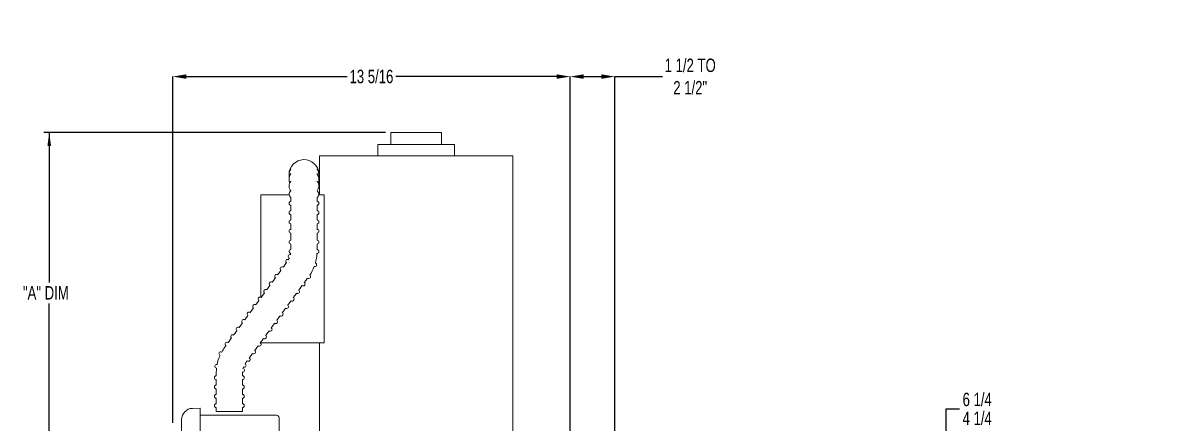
# Model space of a CAD drawing. Header units: inches. Extents: x 2.8 to 22.1, y 6.9 to 20.8.
# Drawn here: x 9.36 to 22.14, y 16.33 to 20.8 of the extents above; entities that cross this region are included whole.
import ezdxf

# ---------------------------------------------------------------- set-up
doc = ezdxf.new("R2010")
doc.units = ezdxf.units.IN
doc.header["$MEASUREMENT"] = 0
doc.header["$PDSIZE"] = -1
doc.layers.add('DIM', color=1, linetype='Continuous')
doc.styles.add('SLDTEXTSTYLE0', font='ARIAL.TTF', dxfattribs={"width": 0.7})
doc.dimstyles.new('SLDDIMSTYLE0', dxfattribs={"dimtxt": 0.15, "dimasz": 0.15, "dimexe": 0, "dimexo": 0.0625, "dimgap": 0.0375, "dimtad": 0, "dimtih": 1, "dimtoh": 1, "dimdec": 3, "dimlfac": 3, "dimrnd": 1e-09, "dimzin": 12, "dimdsep": 46, "dimtxsty": 'SLDTEXTSTYLE0', "dimsah": 1, "dimcen": 0.09, "dimadec": 0, "dimazin": 0, "dimtfac": 1, "dimtdec": 3, "dimtofl": 0, "dimtmove": 0, "dimatfit": 3, "dimfxl": 0, "dimtolj": 1, "dimtzin": 12, "dimarcsym": 0})
doc.dimstyles.new('SLDDIMSTYLE1', dxfattribs={"dimtxt": 0.15, "dimasz": 0.15, "dimexe": 0, "dimexo": 0.0625, "dimgap": 0.0375, "dimtad": 0, "dimtih": 1, "dimtoh": 1, "dimdec": 3, "dimlfac": 3, "dimrnd": 1e-09, "dimzin": 12, "dimdsep": 46, "dimtxsty": 'SLDTEXTSTYLE0', "dimsah": 1, "dimcen": 0.09, "dimadec": 0, "dimazin": 0, "dimtfac": 1, "dimtdec": 3, "dimtofl": 0, "dimtmove": 0, "dimatfit": 3, "dimfxl": 0, "dimtolj": 1, "dimtzin": 12, "dimarcsym": 0})
doc.dimstyles.new('SLDDIMSTYLE2', dxfattribs={"dimtxt": 0.15, "dimasz": 0.15, "dimexe": 0, "dimexo": 0.0625, "dimgap": 0.0375, "dimtad": 0, "dimtih": 1, "dimtoh": 1, "dimdec": 3, "dimlfac": 3, "dimrnd": 1e-09, "dimzin": 12, "dimdsep": 46, "dimtxsty": 'SLDTEXTSTYLE0', "dimsah": 1, "dimcen": 0.09, "dimadec": 0, "dimazin": 0, "dimlim": 1, "dimtp": 2, "dimtfac": 1, "dimtdec": 3, "dimtofl": 0, "dimtmove": 0, "dimatfit": 3, "dimfxl": 0, "dimtolj": 1, "dimtzin": 12, "dimarcsym": 0})

# ---------------------------------------------------------------- blocks, each defined once
blk = doc.blocks.new('*D12')
at = {"color": 0, "linetype": 'ByBlock', "lineweight": -2}
for p, q in [((11.033, 16.337), (11.033, 20.205)), ((11.183, 20.205), (12.98, 20.205)), ((15.32, 20.205), (13.522, 20.205)), ((15.47, 15.886), (15.47, 20.205))]:
    blk.add_line(p, q, dxfattribs=at)
at = {"color": 0, "linetype": 'ByBlock'}
for points in [[(11.033, 20.205), (11.183, 20.23), (11.183, 20.18)], [(15.47, 20.205), (15.32, 20.23), (15.32, 20.18)]]:
    blk.add_solid(points, dxfattribs=at)
at = {"layer": 'DEFPOINTS', "color": 0, "linetype": 'ByBlock'}
for p in [(11.033, 16.274), (15.47, 15.824)]:
    blk.add_point(p, dxfattribs=at)
at = {"color": 0, "linetype": 'ByBlock', "insert": (13.251, 20.205), "char_height": 0.15, "attachment_point": 5, "style": 'SLDTEXTSTYLE0'}
blk.add_mtext('13 5/16', dxfattribs=at)
blk = doc.blocks.new('*D13')
at = {"color": 0, "linetype": 'ByBlock', "lineweight": -2}
for p, q in [((15.47, 15.886), (15.47, 20.205)), ((15.62, 20.205), (15.82, 20.205)), ((15.97, 16.136), (15.97, 20.205)), ((15.97, 20.205), (16.5, 20.205))]:
    blk.add_line(p, q, dxfattribs=at)
at = {"color": 0, "linetype": 'ByBlock'}
for points in [[(15.47, 20.205), (15.62, 20.18), (15.62, 20.23)], [(15.97, 20.205), (15.82, 20.18), (15.82, 20.23)]]:
    blk.add_solid(points, dxfattribs=at)
at = {"layer": 'DEFPOINTS', "color": 0, "linetype": 'ByBlock'}
for p in [(15.97, 16.074), (15.47, 15.824)]:
    blk.add_point(p, dxfattribs=at)
at = {"color": 0, "linetype": 'ByBlock', "insert": (16.811, 20.205), "char_height": 0.15, "attachment_point": 5, "style": 'SLDTEXTSTYLE0'}
blk.add_mtext('1 1/2 TO\\P2 1/2"', dxfattribs=at)
blk = doc.blocks.new('*D8')
at = {"layer": 'DIM'}
for p, q in [((13.408, 19.58), (9.593, 19.58)), ((9.653, 19.58), (9.653, 17.905)), ((9.653, 15.997), (9.653, 17.672)), ((12.6, 15.997), (9.593, 15.997))]:
    blk.add_line(p, q, dxfattribs=at)
for points in [[(9.653, 19.58), (9.633, 19.43), (9.673, 19.43)], [(9.653, 15.997), (9.673, 16.147), (9.633, 16.147)]]:
    blk.add_solid(points, dxfattribs=at)
at = {"layer": 'DIM', "insert": (9.359, 17.865), "char_height": 0.15, "attachment_point": 1, "style": 'SLDTEXTSTYLE0'}
blk.add_mtext('"A" DIM', dxfattribs=at)
blk = doc.blocks.new('*D15')
at = {"layer": 'DEFPOINTS', "color": 0}
for p in [(19.67, 16.074), (22.137, 16.074), (14.474, 14.657)]:
    blk.add_point(p, dxfattribs=at)
at = {"layer": 'DIM', "color": 0, "lineweight": -2}
for p, q in [((19.67, 16.074), (19.67, 16.494)), ((19.67, 16.494), (19.82, 16.494)), ((22.074, 16.074), (19.67, 16.074)), ((19.67, 14.807), (19.67, 15.924)), ((14.536, 14.657), (19.67, 14.657))]:
    blk.add_line(p, q, dxfattribs=at)
at = {"layer": 'DIM', "color": 0}
for points in [[(19.645, 15.924), (19.695, 15.924), (19.67, 16.074)], [(19.645, 14.807), (19.695, 14.807), (19.67, 14.657)]]:
    blk.add_solid(points, dxfattribs=at)
at = {"layer": 'DIM', "color": 0, "insert": (20.016, 16.674), "char_height": 0.15, "attachment_point": 2, "style": 'SLDTEXTSTYLE0'}
blk.add_mtext('\\A1;\\S6 1\\/4^ 4 1\\/4;', dxfattribs=at)

msp = doc.modelspace()

# ---------------------------------------------------------------- linework, layer by layer
at = {"color": 7, "linetype": 'Continuous', "lineweight": 15}
for p, q in [((13.467835, 19.580298), (14.032502, 19.580298)), ((13.323502, 19.446965), (14.176835, 19.446965)), ((12.671835, 19.320298), (14.828502, 19.320298)), ((12.671835, 19.278631), (12.671835, 18.945298)), ((12.330835, 19.110632), (12.33087, 19.107194)), ((12.015168, 18.882798), (12.332245, 18.882798)), ((12.351669, 18.855117), (12.351669, 18.810634)), ((12.643335, 18.810682), (12.643335, 18.855105)), ((12.662985, 18.882798), (12.724648, 18.882798)), ((12.724648, 17.232798), (12.724648, 18.882798)), ((12.015168, 17.232798), (12.348501, 17.232798)), ((12.348501, 17.232798), (12.724648, 17.232798)), ((11.252793, 16.499342), (11.338307, 16.500835)), ((11.338307, 16.500835), (11.338307, 16.372198)), ((11.129974, 16.372198), (11.129974, 16.374361)), ((11.129974, 14.309112), (11.129974, 16.372198)), ((11.338307, 16.422965), (12.182568, 16.422965)), ((11.338307, 14.331155), (11.338307, 16.372198)), ((11.664168, 16.462965), (11.518335, 16.462965)), ((11.810002, 16.462965), (11.664168, 16.462965)), ((12.182568, 16.422965), (12.189235, 16.422965)), ((12.219169, 16.393031), (12.219169, 14.781516))]:
    msp.add_line(p, q, dxfattribs=at)
for centre, radius, start, end in [((12.497502, 19.110631), 0.166667, 3.9607004, 180), ((12.351668, 18.685631), 0.020833, 90, 270), ((12.643335, 18.685631), 0.020833, 270, 90), ((12.351668, 18.581465), 0.020833, 90, 270), ((12.643335, 18.581465), 0.020833, 270, 90), ((12.351668, 18.477298), 0.020833, 90, 270), ((12.643335, 18.477298), 0.020833, 270, 90), ((12.351658, 18.253046), 0.020833, 89.3990283, 266.2142898), ((12.351668, 18.355683), 0.020833, 90, 270), ((12.643335, 18.355683), 0.020833, 270, 90), ((12.31464, 18.143132), 0.020833, 53.8732842, 233.8732842), ((12.341973, 18.195499), 0.020833, 74.6788358, 248.3093586), ((12.164168, 18.255012), 0.1875, 329.6839002, 335.1332203), ((12.164168, 18.255012), 0.1875, 347.7506643, 353.0391634), ((12.164168, 18.255012), 0.479167, 343.9916727, 356.8912378), ((12.643309, 18.249986), 0.020833, 269.3990283, 89.3990283), ((12.253227, 18.058995), 0.020833, 53.8732842, 233.8732842), ((12.164168, 18.255012), 0.479167, 326.1859657, 339.0040521), ((12.618558, 18.102924), 0.020833, 251.4940972, 71.4940972), ((12.130399, 17.890721), 0.020833, 53.8732842, 233.8732842), ((12.191813, 17.974858), 0.020833, 53.8732842, 233.8732842), ((12.48881, 17.887036), 0.020833, 233.8732842, 53.8732842), ((12.550224, 17.971173), 0.020833, 233.8732842, 53.8732842), ((12.068985, 17.806584), 0.020833, 53.8732842, 233.8732842), ((12.427396, 17.802899), 0.020833, 233.8732842, 53.8732842), ((11.946157, 17.63831), 0.020833, 53.8732842, 233.8732842), ((12.007571, 17.722447), 0.020833, 53.8732842, 233.8732842), ((12.304568, 17.634625), 0.020833, 233.8732842, 53.8732842), ((12.365982, 17.718762), 0.020833, 233.8732842, 53.8732842), ((11.884743, 17.554173), 0.020833, 53.8732842, 233.8732842), ((12.243155, 17.550488), 0.020833, 233.8732842, 53.8732842), ((11.761916, 17.385899), 0.020833, 53.8732842, 233.8732842), ((11.823329, 17.470036), 0.020833, 53.8732842, 233.8732842), ((12.120327, 17.382215), 0.020833, 233.8732842, 53.8732842), ((12.181741, 17.466352), 0.020833, 233.8732842, 53.8732842), ((11.700502, 17.301762), 0.020833, 53.8732842, 233.8732842), ((12.058913, 17.298078), 0.020833, 233.8732842, 53.8732842), ((11.568921, 17.110205), 0.020833, 63.4352311, 243.4352311), ((11.997502, 16.895917), 0.479167, 143.8732842, 150.9338215), ((11.639088, 17.217625), 0.020833, 53.8732842, 233.8732842), ((11.936085, 17.129804), 0.020833, 233.8732842, 53.8732842), ((11.997499, 17.213941), 0.020833, 233.8732842, 53.8732842), ((11.997502, 16.895917), 0.479167, 155.9278564, 168.8536604), ((11.829796, 16.979769), 0.020833, 243.4352311, 63.4352311), ((11.997502, 16.895917), 0.1875, 143.8732842, 147.0517978), ((11.874671, 17.045667), 0.020833, 233.8732842, 53.8732842), ((11.523798, 16.968064), 0.020833, 81.3401622, 261.3401622), ((11.997502, 16.895917), 0.479167, 173.8335446, 180), ((11.812139, 16.924149), 0.020833, 261.3401622, 81.3401622), ((11.997502, 16.895917), 0.1875, 177.7219943, 180), ((11.997502, 16.895917), 0.1875, 159.8173726, 164.9575949), ((11.518335, 16.842131), 0.020833, 90, 270), ((11.518335, 16.737965), 0.020833, 90, 270), ((11.810002, 16.842131), 0.020833, 270, 90), ((11.810002, 16.737965), 0.020833, 270, 90), ((11.518335, 16.633798), 0.020833, 90, 270), ((11.810002, 16.633798), 0.020833, 270, 90), ((11.254974, 16.374361), 0.125, 91, 180), ((11.518335, 16.529631), 0.020833, 90, 270), ((11.810002, 16.529631), 0.020833, 270, 90), ((12.189235, 16.393031), 0.029933, 0, 90)]:
    msp.add_arc(centre, radius, start, end, dxfattribs=at)
for points in [[(13.467835, 19.580298), (13.467835, 19.446965)], [(14.032502, 19.446965), (14.032502, 19.580298)], [(13.323502, 19.446965), (13.323502, 19.320298)], [(14.176835, 19.320298), (14.176835, 19.446965)], [(12.671835, 19.320298), (12.671835, 19.278631)], [(14.828502, 18.945298), (14.828502, 19.320298)], [(12.671835, 18.945298), (12.671835, 18.882798)], [(14.828502, 16.621965), (14.828502, 18.945298)], [(12.015168, 18.882798), (12.015168, 17.741846)], [(12.351669, 18.768956), (12.351669, 18.706465)], [(12.351669, 18.664798), (12.351669, 18.602298)], [(12.643335, 18.706465), (12.643335, 18.768961)], [(12.643335, 18.602298), (12.643335, 18.664798)], [(12.351669, 18.560631), (12.351669, 18.498131)], [(12.643335, 18.498131), (12.643335, 18.560631)], [(12.351669, 18.456465), (12.351669, 18.376516)], [(12.643335, 18.376516), (12.643335, 18.456465)], [(12.351669, 18.334849), (12.351669, 18.27386)], [(12.643335, 18.27084), (12.643335, 18.334849)], [(12.240944, 18.042168), (12.204095, 17.991686)], [(12.302358, 18.126305), (12.265509, 18.075823)], [(12.17953, 17.958031), (12.142682, 17.907549)], [(12.501093, 17.903864), (12.537941, 17.954346)], [(12.056702, 17.789757), (12.019854, 17.739275)], [(12.118116, 17.873894), (12.081268, 17.823412)], [(12.378265, 17.73559), (12.415113, 17.786072)], [(12.439679, 17.819727), (12.476527, 17.870209)], [(11.995288, 17.70562), (11.95844, 17.655138)], [(12.316851, 17.651453), (12.3537, 17.701935)], [(11.872461, 17.537346), (11.835612, 17.486864)], [(11.933874, 17.621483), (11.897026, 17.571001)], [(12.194024, 17.483179), (12.230872, 17.533661)], [(12.255438, 17.567316), (12.292286, 17.617798)], [(11.811047, 17.453209), (11.774198, 17.402727)], [(12.13261, 17.399042), (12.169458, 17.449524)], [(11.688219, 17.284935), (11.651371, 17.234453)], [(11.749633, 17.369072), (11.712784, 17.31859)], [(12.009782, 17.230768), (12.04663, 17.28125)], [(12.071196, 17.314905), (12.108044, 17.365387)], [(11.626805, 17.200798), (11.610472, 17.178421)], [(11.948368, 17.146631), (11.985217, 17.197113)], [(12.015168, 17.238147), (12.015168, 17.232798)], [(12.671835, 17.232798), (12.671835, 16.621965)], [(11.846055, 17.006462), (11.862389, 17.028839)], [(11.886954, 17.062494), (11.923803, 17.112976)], [(11.518335, 16.895917), (11.518335, 16.862965)], [(11.810002, 16.862965), (11.810002, 16.895917)], [(11.518335, 16.821298), (11.518335, 16.758798)], [(11.810002, 16.758798), (11.810002, 16.821298)], [(11.518335, 16.717132), (11.518335, 16.654632)], [(11.518335, 16.612965), (11.518335, 16.550465)], [(11.810002, 16.654632), (11.810002, 16.717132)], [(11.810002, 16.550465), (11.810002, 16.612965)], [(12.671835, 16.621965), (12.671835, 15.996965)], [(14.828502, 15.996965), (14.828502, 16.621965)], [(11.518335, 16.508798), (11.518335, 16.462965)], [(11.810002, 16.462965), (11.810002, 16.508798)]]:
    msp.add_open_spline(points, degree=1, dxfattribs=at)
for points, knots in [([(12.351669, 19.175223), (12.347653, 19.168214), (12.340513, 19.153192), (12.333344, 19.129088), (12.330503, 19.103819), (12.330466, 19.085145), (12.332607, 19.07535), (12.332938, 19.073833)], [0.8103210909, 0.8103210909, 0.8103210909, 0.8103210909, 0.8537983085, 0.8997714504, 0.9456980531, 0.9915917573, 1, 1, 1, 1]), ([(12.661924, 19.074273), (12.662689, 19.078801), (12.664868, 19.091688), (12.663917, 19.11334), (12.659402, 19.138386), (12.651905, 19.159021), (12.645773, 19.170965), (12.643335, 19.175219)], [0, 0, 0, 0, 0.0248637039, 0.0707609527, 0.1166396545, 0.162514353, 0.1888971141, 0.1888971141, 0.1888971141, 0.1888971141]), ([(12.351669, 19.121835), (12.351424, 19.12146), (12.346925, 19.114475), (12.339533, 19.100269), (12.332739, 19.078324), (12.330223, 19.055848), (12.331521, 19.033922), (12.335682, 19.020079), (12.337672, 19.013458)], [0.7889405677, 0.7889405677, 0.7889405677, 0.7889405677, 0.7913861871, 0.8343143469, 0.8769364304, 0.9192640163, 0.9613871202, 1, 1, 1, 1]), ([(12.657231, 19.014297), (12.658437, 19.017516), (12.662316, 19.027864), (12.664527, 19.046296), (12.663897, 19.068763), (12.658908, 19.090808), (12.651445, 19.108441), (12.645517, 19.118484), (12.643335, 19.121836)], [0, 0, 0, 0, 0.0191304197, 0.0615094744, 0.103661408, 0.1457143455, 0.1877861812, 0.2096142297, 0.2096142297, 0.2096142297, 0.2096142297]), ([(12.351669, 19.036521), (12.3508, 19.035477), (12.345669, 19.029064), (12.338002, 19.016654), (12.331828, 18.998592), (12.330163, 18.980323), (12.3327, 18.962456), (12.33953, 18.945628), (12.346066, 18.934205), (12.351138, 18.928968), (12.351669, 18.92842)], [0.7637387868, 0.7637387868, 0.7637387868, 0.7637387868, 0.7715142365, 0.8109828586, 0.8493329023, 0.8864434368, 0.9227841088, 0.9589816224, 0.9957103691, 1, 1, 1, 1]), ([(12.351669, 18.928525), (12.350226, 18.927417), (12.345213, 18.923277), (12.338179, 18.915571), (12.332329, 18.904263), (12.330152, 18.891882), (12.332094, 18.879487), (12.337834, 18.868361), (12.344404, 18.860342), (12.349837, 18.856434), (12.351669, 18.855117)], [0.7788187372, 0.7788187372, 0.7788187372, 0.7788187372, 0.7923076099, 0.8275416837, 0.8588457599, 0.8886434459, 0.9201580104, 0.9508876596, 0.9834445769, 1, 1, 1, 1]), ([(12.643335, 18.928474), (12.64703, 18.93328), (12.654815, 18.943406), (12.661751, 18.960656), (12.664829, 18.978911), (12.663452, 18.996941), (12.658029, 19.014189), (12.650615, 19.027217), (12.6451, 19.0344), (12.643335, 19.036521)], [0, 0, 0, 0, 0.0349856936, 0.0737081583, 0.1111629056, 0.1476570519, 0.1838396588, 0.2203430396, 0.236145766, 0.236145766, 0.236145766, 0.236145766]), ([(12.643335, 18.855105), (12.646191, 18.857325), (12.652591, 18.862298), (12.659469, 18.871926), (12.66398, 18.883576), (12.66458, 18.896021), (12.661208, 18.907933), (12.654474, 18.91855), (12.647926, 18.924917), (12.643844, 18.928131), (12.643335, 18.928522)], [0, 0, 0, 0, 0.0269036492, 0.0602770272, 0.0907543527, 0.1204870911, 0.1515159805, 0.1825505435, 0.2164641623, 0.2212255596, 0.2212255596, 0.2212255596, 0.2212255596]), ([(12.348351, 18.810816), (12.347487, 18.810603), (12.345679, 18.810157), (12.341474, 18.808417), (12.336374, 18.804517), (12.332328, 18.798724), (12.330322, 18.790958), (12.331424, 18.783146), (12.33478, 18.777039), (12.338718, 18.773116), (12.342446, 18.770801), (12.34561, 18.769485), (12.347112, 18.769084), (12.347944, 18.768863)], [0, 0, 0, 0, 0.09736197, 0.203637185, 0.287767282, 0.385162729, 0.489692102, 0.60388725, 0.693220627, 0.770112166, 0.840321037, 0.911604771, 1, 1, 1, 1]), ([(12.643176, 18.768126), (12.644143, 18.768268), (12.646232, 18.768575), (12.649486, 18.769433), (12.654587, 18.771784), (12.659635, 18.776166), (12.66333, 18.782421), (12.664681, 18.790266), (12.663066, 18.797731), (12.659543, 18.803386), (12.655595, 18.806984), (12.651947, 18.809083), (12.64868, 18.810344), (12.646004, 18.811031), (12.644224, 18.811375), (12.643335, 18.811525)], [0, 0, 0, 0, 0.0424659137, 0.091670466, 0.1283865156, 0.1597546146, 0.1955589885, 0.2334746442, 0.2724440741, 0.3035246245, 0.3307127366, 0.3557398275, 0.3822197682, 0.4220398169, 0.4615440243, 0.4615440243, 0.4615440243, 0.4615440243])]:
    msp.add_open_spline(points, degree=3, knots=knots, dxfattribs=at)

# ---------------------------------------------------------------- dimensions: what is measured, and where the dimension line sits
at = {"layer": 'DIM'}
dim = msp.add_linear_dim(base=(15.970168, 20.205298), p1=(15.470168, 15.823631), p2=(15.970168, 16.073631), text='<> TO\\P2 1/2"', dimstyle='SLDDIMSTYLE1', override={"dimdec": 4, "dimlunit": 5, "dimfrac": 2}, dxfattribs=at)
dim.commit()
dim.dimension.update_dxf_attribs({"geometry": '*D13', "text_midpoint": (16.811206, 20.205298)})
dim = msp.add_linear_dim(base=(11.032503, 20.205298), p1=(15.470168, 15.823631), p2=(11.032503, 16.274256), dimstyle='SLDDIMSTYLE0', override={"dimdec": 4, "dimlunit": 5, "dimfrac": 2}, dxfattribs=at)
dim.commit()
dim.dimension.update_dxf_attribs({"geometry": '*D12', "text_midpoint": (13.251336, 20.205298)})
dim = msp.add_linear_dim(base=(9.653295, 19.580298), p1=(12.660168, 15.996965), p2=(13.467835, 19.580298), angle=90, dimstyle='SLDDIMSTYLE0', dxfattribs=at)
dim.commit()
dim.dimension.update_dxf_attribs({"geometry": '*D8', "text_midpoint": (9.653295, 17.788631)})
dim = msp.add_linear_dim(base=(19.670348, 16.073631), p1=(14.473502, 14.656965), p2=(22.136835, 16.073631), angle=90, dimstyle='SLDDIMSTYLE2', override={"dimdec": 4, "dimlunit": 5, "dimfrac": 2}, dxfattribs=at)
dim.commit()
dim.dimension.update_dxf_attribs({"geometry": '*D15', "text_midpoint": (20.016494, 16.494225), "dimtype": 160})

doc.saveas('drawing.dxf')
